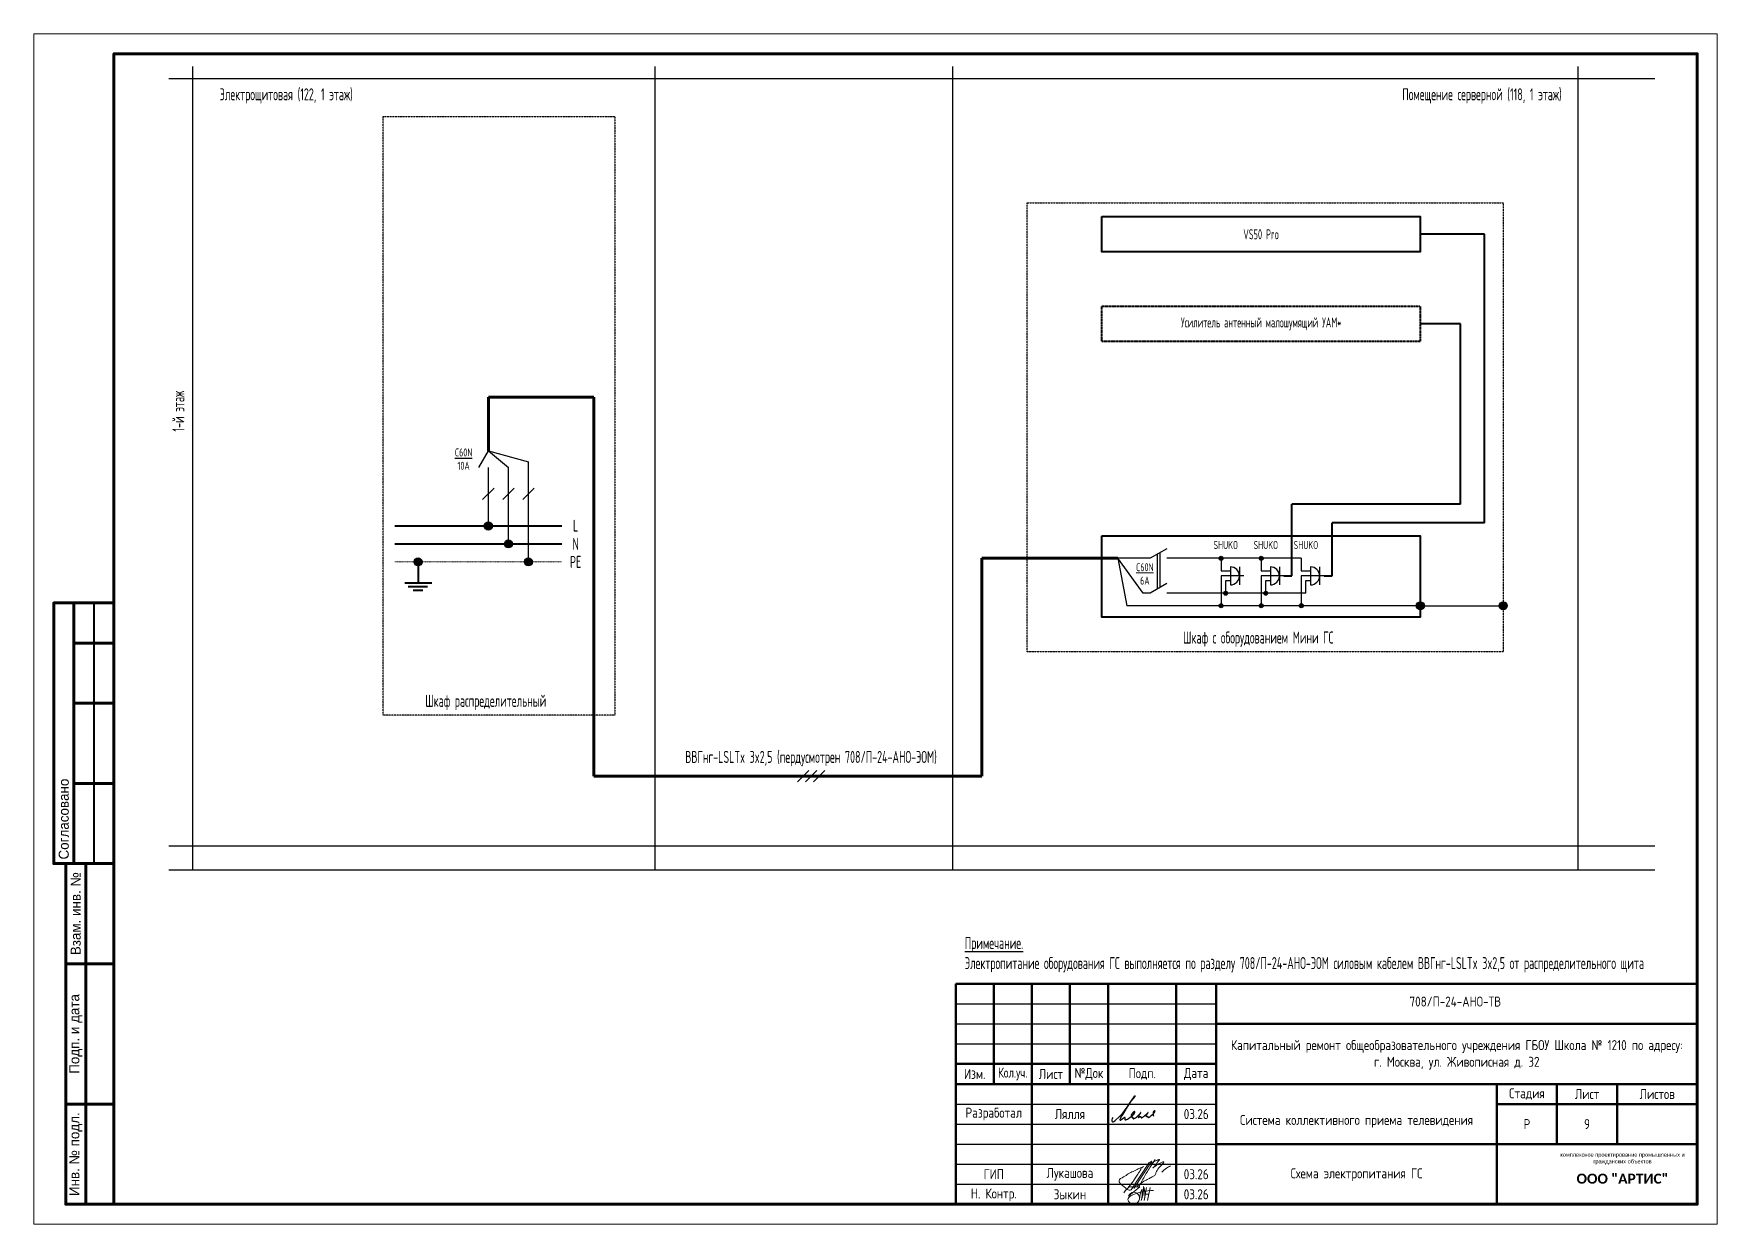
# Model space of a CAD drawing. Header units: millimetres. Extents: x -259793 to 503324, y -44556 to 93494.
# Drawn here: x 93649 to 135649, y 62054 to 91754 of the extents above; entities that cross this region are included whole.
import ezdxf
from ezdxf.enums import TextEntityAlignment as Align

# ---------------------------------------------------------------- set-up
doc = ezdxf.new("R2010")
doc.units = ezdxf.units.MM
for name, pattern in [('DASHDOT', [25.4, 12.7, -6.35, 0, -6.35]), ('HIDDEN', [0.375, 0.25, -0.125]), ('штриховая2', [9.525, 6.35, -3.175])]:
    doc.linetypes.add(name, pattern=pattern)
for name, color, linetype in [('__НАДПИСИ', 7, 'Continuous'), ('СОТ', 7, 'Continuous'), ('стена', 20, 'Continuous')]:
    doc.layers.add(name, color=color, linetype=linetype)
for name, color, linetype, lineweight in [('__ФОРМАТ', 7, 'Continuous', 40), ('Text', 7, 'Continuous', 15), ('Оборудование', 8, 'Continuous', 18), ('Подписи', 7, 'Continuous', 13)]:
    doc.layers.add(name, color=color, linetype=linetype, lineweight=lineweight)
doc.layers.add('Границы листа', color=7, linetype='Continuous', lineweight=0, plot=False)
doc.layers.add('ОФ_подписи', color=5, linetype='Continuous', lineweight=13, true_color=0x0000ff)
doc.styles.add('GOST 2.304 type A', font='', dxfattribs={"height": 250})
doc.styles.add('ISOCPEUR', font='isocpeur.ttf', dxfattribs={"width": 0.9, "height": 350})
doc.styles.add('Mipgost_5', font='', dxfattribs={"height": 250})
doc.styles.add('RubezhCAD', font='', dxfattribs={"oblique": 10})
doc.styles.get("Standard").update_dxf_attribs({"font": ''})
doc.styles.add('TEXT', font='', dxfattribs={"width": 0.75})
doc.styles.add('ГОСТ 2.304', font='')
doc.styles.get('GOST 2.304 type A').set_extended_font_data('GOST 2.304 type A')
doc.styles.get('Mipgost_5').set_extended_font_data('Mipgost')
doc.styles.get('RubezhCAD').set_extended_font_data('GOST type A')
doc.styles.get('Standard').set_extended_font_data('GOST type B')
doc.styles.get('TEXT').set_extended_font_data('GOST type A')
doc.styles.get('ГОСТ 2.304').set_extended_font_data('GOST 2.304 type A')

# ---------------------------------------------------------------- blocks, each defined once
blk = doc.blocks.new('*U1082')
for p, q in [((5, 155), (5, 90)), ((15, 155), (15, 90))]:
    blk.add_line(p, q)
at = {"lineweight": -2}
for p, q in [((10, 155), (10, 90)), ((10, 145), (20, 145)), ((10, 130), (20, 130)), ((10, 110), (20, 110)), ((13, 90), (13, 5)), ((8, 65), (20, 65)), ((8, 30), (20, 30))]:
    blk.add_line(p, q, dxfattribs=at)
blk.add_lwpolyline([(20, 5), (415, 5), (415, 292), (20, 292)], close=True, dxfattribs=at)
for points in [[(20, 155), (5, 155), (5, 90), (8, 90)], [(20, 5), (8, 5), (8, 90), (20, 90)]]:
    blk.add_lwpolyline(points, dxfattribs=at)
at = {"layer": 'Границы листа'}
blk.add_lwpolyline([(420, 0), (0, 0), (0, 297), (420, 297)], close=True, dxfattribs=at)
at = {"lineweight": 30, "style": 'Mipgost_5'}
blk.add_text('Согласовано', height=2.5, rotation=90, dxfattribs=at).set_placement((7.5, 91), align=Align.MIDDLE_LEFT)
for s, p in [('Взам. инв. №', (10.5, 77.5)), ('Подп. и дата', (10.5, 47.5)), ('Инв. № подл.', (10.5, 17.5))]:
    blk.add_text(s, height=2.5, rotation=90, dxfattribs=at).set_placement(p, align=Align.MIDDLE)
at = {"lineweight": 13, "oblique": 10, "flags": 8}
blk.add_attdef('ФОРМАТ', (380.94, 1.12), '', height=3, dxfattribs=at)
blk = doc.blocks.new('П_Зыкин')
at = {"layer": 'ОФ_подписи', "color": 5, "ltscale": 100, "transparency": 33554687}
for p, q in [((142, 249), (62, -174)), ((102, 37), (218, 37)), ((258, 249), (178, -174))]:
    blk.add_line(p, q, dxfattribs=at)
blk.add_lwpolyline([(-462, 273), (-74, 273), (-446, -30)], dxfattribs=at)
for centre, radius, start, end in [((-271, -94), 186, 314.2393, 159.9348), ((345, -1372), 1523, 88.8758, 117.8788), ((1109, -252), 1204, 158.7593, 174.231), ((-1024, 224), 1068, 337.8144, 2.8859), ((-849, 72), 852, 342.8308, 7.4815), ((-9, 182), 4.48, 8.9691, 155.6551), ((-643, 22), 732, 344.4555, 20.462), ((-318, -169), 151, 108.7568, 173.4251), ((-287, -115), 185, 191.5358, 322.3512)]:
    blk.add_arc(centre, radius, start, end, dxfattribs=at)
blk = doc.blocks.new('П_Лукашова')
at = {"layer": 'ОФ_подписи', "color": 5}
for p, q in [((221, 339), (-221, -339)), ((286, 371), (-156, -307)), ((283, 370), (218, 338))]:
    blk.add_line(p, q, dxfattribs=at)
for points in [[(221, 301), (344, 360), (434, 401), (475, 416), (464, 395), (420, 336), (342, 232), (310, 203), (337, 221), (420, 283), (490, 322), (558, 352), (576, 358), (491, 240), (403, 113), (374, 49), (360, 20)], [(-221, -339), (-276, -344), (-368, -289), (-446, -221), (-505, -166), (-522, -116), (-412, -16), (-295, 56), (-173, 120), (-49, 179), (33, 216), (87, 237), (52, 221), (11, 167), (-59, 51), (-126, -52), (-177, -132), (-256, -231), (-409, -409)], [(360, 20), (294, -18), (203, -65), (91, -124), (-73, -248)], [(366, 415), (236, 213), (85, -37), (-50, -300)], [(530, 102), (646, 199), (748, 254)]]:
    blk.add_spline(points, degree=3, dxfattribs=at)
blk = doc.blocks.new('штамп')
at = {"layer": '__ФОРМАТ', "linetype": 'Continuous', "lineweight": 50}
for p, q in [((531929, 45357), (531929, 50857)), ((531929, 50857), (550429, 50857)), ((532879, 48357), (532879, 50857)), ((533829, 45357), (533829, 50857)), ((534779, 48357), (534779, 50857)), ((535729, 45357), (535729, 50857)), ((537429, 45357), (537429, 50857)), ((538429, 45357), (538429, 50857)), ((550429, 45357), (550429, 50857)), ((538429, 49857), (550429, 49857)), ((531929, 48857), (538429, 48857)), ((531929, 48357), (550429, 48357)), ((545429, 45357), (545429, 48357)), ((546929, 46857), (546929, 48357)), ((548429, 46857), (548429, 48357)), ((545429, 47857), (550429, 47857)), ((538429, 46857), (550429, 46857)), ((531929, 45357), (550429, 45357))]:
    blk.add_line(p, q, dxfattribs=at)
at = {"layer": '__ФОРМАТ', "linetype": 'Continuous', "lineweight": -2}
for p, q in [((531929, 50357), (538429, 50357)), ((531929, 49857), (538429, 49857)), ((531929, 49357), (538429, 49357)), ((531929, 48857), (538429, 48857)), ((531929, 47857), (538429, 47857)), ((531929, 47357), (538429, 47357)), ((531929, 46857), (538429, 46857)), ((538429, 46857), (550429, 46857)), ((531929, 46357), (538429, 46357)), ((531929, 45857), (538429, 45857))]:
    blk.add_line(p, q, dxfattribs=at)
at = {"layer": 'Подписи', "color": 5, "lineweight": 25}
blk.add_lwpolyline([(535847, 47525), (535833, 47500), (535823, 47461), (535824, 47440), (535829, 47423), (535840, 47414), (535857, 47413), (535876, 47421), (535897, 47435), (535917, 47454), (536005, 47539), (536088, 47624), (536142, 47690), (536203, 47776), (536266, 47874), (536323, 47953), (536362, 48009), (536395, 48059), (536405, 48060), (536397, 48045), (536295, 47925), (536205, 47790), (536095, 47603), (536059, 47544), (536038, 47506), (536029, 47485), (536027, 47473), (536027, 47462), (536031, 47457), (536037, 47454), (536045, 47456), (536057, 47466), (536072, 47479), (536107, 47506), (536133, 47525), (536147, 47532), (536152, 47532), (536153, 47529), (536150, 47520), (536147, 47504), (536146, 47491), (536148, 47479), (536150, 47471), (536157, 47465), (536166, 47462), (536178, 47464), (536189, 47469), (536215, 47480), (536240, 47498), (536281, 47529), (536306, 47550), (536324, 47567), (536342, 47582), (536372, 47609), (536388, 47629), (536397, 47646), (536399, 47657), (536398, 47666), (536393, 47671), (536383, 47671), (536372, 47667), (536356, 47653), (536336, 47632), (536323, 47612), (536313, 47599), (536309, 47587), (536310, 47579), (536315, 47575), (536326, 47579), (536335, 47585), (536344, 47592), (536348, 47595), (536352, 47596), (536354, 47595), (536355, 47592), (536349, 47583), (536342, 47575), (536334, 47561), (536326, 47547), (536322, 47538), (536320, 47531), (536321, 47523), (536325, 47519), (536328, 47519), (536333, 47524), (536338, 47527), (536344, 47526), (536346, 47520), (536351, 47508), (536355, 47498), (536359, 47493), (536366, 47491), (536375, 47491), (536385, 47497), (536412, 47513), (536436, 47532), (536466, 47559), (536491, 47583), (536517, 47607), (536529, 47621), (536545, 47642), (536547, 47643), (536546, 47644), (536543, 47644), (536541, 47642), (536538, 47637), (536499, 47577), (536491, 47558), (536482, 47544), (536480, 47535), (536479, 47529), (536481, 47524), (536483, 47522), (536489, 47523), (536494, 47526), (536502, 47532), (536512, 47539), (536522, 47544), (536530, 47548), (536541, 47549), (536547, 47546), (536550, 47541), (536551, 47531), (536552, 47525), (536553, 47521), (536558, 47517), (536562, 47515), (536568, 47515), (536575, 47517), (536583, 47523), (536596, 47533), (536617, 47547), (536636, 47561), (536659, 47583), (536688, 47609), (536702, 47620), (536713, 47630), (536721, 47636), (536727, 47641), (536727, 47643), (536726, 47644), (536723, 47643), (536720, 47638), (536715, 47629), (536693, 47594), (536681, 47575), (536676, 47566), (536674, 47557), (536677, 47551), (536679, 47547), (536684, 47546), (536689, 47549), (536695, 47552), (536700, 47554), (536709, 47554), (536716, 47551), (536717, 47545), (536719, 47535), (536721, 47527), (536725, 47524), (536731, 47520), (536741, 47523), (536747, 47528), (536757, 47534), (536779, 47550), (536809, 47572), (536842, 47600), (536865, 47623), (536880, 47642), (536895, 47664), (536899, 47675), (536901, 47684), (536898, 47689), (536891, 47693), (536881, 47689), (536873, 47682), (536862, 47668), (536856, 47654), (536855, 47638), (536856, 47622), (536856, 47598), (536858, 47583), (536860, 47572), (536864, 47560), (536871, 47551)], dxfattribs=at)
at = {"layer": 'ОФ_подписи'}
for name, p, xscale, yscale, zscale in [('П_Лукашова', (536533, 46057), 1.010226427429054, 1.010226427429054, 1.010226427429054), ('П_Зыкин', (536581, 45585), 0.7621923841183493, 0.7621923841183493, 0.7621923841183493)]:
    blk.add_blockref(name, p, dxfattribs=dict(at, xscale=xscale, yscale=yscale, zscale=zscale))
at = {"transparency": 33554687, "attachment_point": 5, "style": 'ГОСТ 2.304'}
for s, insert, char_height, width in [('{\\fArial|b0|i0|c204|p34;комплексное проектирование промышленных и гражданских объектов}', (548563, 46495), 100, 3372.21), ('{\\fCorbel Light|b1|i0|c204|p34;ООО "АРТИС"}', (548563, 45995), 250, 4171.2)]:
    blk.add_mtext(s, dxfattribs=dict(at, insert=insert, char_height=char_height, width=width))
at = {"layer": '__НАДПИСИ', "lineweight": 9, "ltscale": 2, "style": 'ISOCPEUR', "flags": 1}
blk.add_attdef('NOTATION', (548864, 51134), '', height=250, dxfattribs=at)
at = {"layer": '__НАДПИСИ', "lineweight": 9, "ltscale": 2, "style": 'RubezhCAD', "oblique": 10}
blk.add_attdef('SHEET', text='', height=250, dxfattribs=at).set_placement((547679, 47357), align=Align.MIDDLE_CENTER)
at = {"layer": '__ФОРМАТ', "color": 7, "linetype": 'Continuous', "lineweight": 20, "char_height": 250, "attachment_point": 5, "style": 'GOST 2.304 type A'}
for s, insert, width in [('Капитальный ремонт общеобразовательного учреждения ГБОУ Школа № 1210 по адресу:      \\Pг. Москва, ул. Живописная д. 32', (544429, 49085), 12000), ('\\pi-7.5,l7.5,t7.5;{\\W0.9;\\C256;Кол.уч.}', (533354, 48607), 950), ('Система коллективного приема телевидения ', (541929, 47427), 7000)]:
    blk.add_mtext(s, dxfattribs=dict(at, insert=insert, width=width))
at = {"layer": '__ФОРМАТ', "color": 7, "linetype": 'Continuous', "lineweight": 20, "char_height": 250, "attachment_point": 5, "line_spacing_factor": 1.2, "style": 'GOST 2.304 type A'}
for s, insert, width in [('\\pi-7.5,l7.5,t7.5;{\\C256;Изм.}', (532404, 48607), 950), ('\\pi-7.5,l7.5,t7.5;{\\C256;Лист}', (534304, 48607), 950), ('\\pi-7.5,l7.5,t7.5;{\\C256;№Док}', (535254, 48607), 950), ('\\pi-7.5,l7.5,t7.5;{\\C256;Подп.}', (536584, 48607), 1710.72), ('\\pi-7.5,l7.5,t7.5;{\\C256;Дата}', (537929, 48607), 1000), ('\\pi-7.5,l7.5,t7.5;{\\C256;Стадия}', (546179, 48107), 1500), ('\\pi-7.5,l7.5,t7.5;{\\C256;Лист}', (547679, 48107), 1500), ('\\pi-7.5,l7.5,t7.5;{\\C256;Листов}', (549429, 48107), 2000), ('\\pi-7.5,l7.5,t7.5;{\\C256;Разработал}', (532879, 47607), 1900), ('{\\C256;Лялля}', (534779, 47607), 1900), ('{\\C256;03.26}', (537929, 47607), 1000), ('\\pi-750,l750,t750;{\\C256;Р}', (546179, 47357), 1500), ('\\pi-7.5,l7.5,t7.5;{\\C256;ГИП}', (532879, 46107), 1900), ('{\\C256;Лукашова}', (534779, 46107), 1900), ('{\\C256;03.26}', (537929, 46107), 1000), ('{\\C256;Н. Контр. }', (532879, 45592), 1900), ('\\pi-750,l750,t750;{\\C256;Зыкин}', (534779, 45607), 1900), ('{\\C256;03.26}', (537929, 45607), 1000)]:
    blk.add_mtext(s, dxfattribs=dict(at, insert=insert, width=width))
at = {"layer": 'стена', "color": 18, "true_color": 0x000000, "insert": (543249, 50539), "char_height": 250, "width": 3851.47, "attachment_point": 1, "style": 'GOST 2.304 type A'}
blk.add_mtext('708/П-24-АНО-ТВ', dxfattribs=at)

msp = doc.modelspace()

# ---------------------------------------------------------------- hatches: boundary and pattern name
h = msp.add_hatch(color=256)
h.dxf.hatch_style = 1
edge = h.paths.add_edge_path()
edge.add_arc((104990.47824, 79473.37173), 100, 0, 360)
h = msp.add_hatch(color=256)
h.dxf.hatch_style = 1
edge = h.paths.add_edge_path()
edge.add_arc((105490.47824, 79025.84831), 100, 0, 360)
h = msp.add_hatch(color=256)
h.dxf.hatch_style = 1
edge = h.paths.add_edge_path()
edge.add_arc((103238.09692, 78578.32489), 100, 0, 360)
h = msp.add_hatch(color=256)
h.dxf.hatch_style = 1
edge = h.paths.add_edge_path()
edge.add_arc((105990.47824, 78578.32489), 100, 0, 360)
h = msp.add_hatch(color=256)
h.dxf.hatch_style = 1
edge = h.paths.add_edge_path()
edge.add_arc((123269.8835, 78667.01295), 50, 0, 360)
h = msp.add_hatch(color=256)
h.dxf.hatch_style = 1
edge = h.paths.add_edge_path()
edge.add_arc((124269.8835, 78667.01295), 50, 0, 360)
h = msp.add_hatch(color=256)
h.dxf.hatch_style = 1
edge = h.paths.add_edge_path()
edge.add_arc((123385.22354, 77796.68509), 50, 0, 360)
h = msp.add_hatch(color=256)
h.dxf.hatch_style = 1
edge = h.paths.add_edge_path()
edge.add_arc((124385.22354, 77796.68509), 50, 0, 360)
h = msp.add_hatch(color=256)
h.dxf.hatch_style = 1
edge = h.paths.add_edge_path()
edge.add_arc((123269.8835, 77483.96753), 50, 0, 360)
h = msp.add_hatch(color=256)
h.dxf.hatch_style = 1
edge = h.paths.add_edge_path()
edge.add_arc((124269.8835, 77483.96753), 50, 0, 360)
h = msp.add_hatch(color=256)
h.dxf.hatch_style = 1
edge = h.paths.add_edge_path()
edge.add_arc((125269.8835, 77483.96753), 50, 0, 360)
h = msp.add_hatch(color=256)
h.dxf.hatch_style = 1
edge = h.paths.add_edge_path()
edge.add_arc((128239.88179, 77483.96753), 100, 0, 360)
h = msp.add_hatch(color=256)
h.dxf.hatch_style = 1
edge = h.paths.add_edge_path()
edge.add_arc((130306.67223, 77483.96753), 100, 0, 360)

# ---------------------------------------------------------------- linework, layer by layer
for p, q in [((97609.00714, 90937.63753), (97609.00714, 70896.73451)), ((109141.90505, 90937.63753), (109141.90505, 70896.73451)), ((116565.86925, 90937.63753), (116565.86925, 70896.73451)), ((132171.34407, 90937.63753), (132171.34407, 70896.73451)), ((97021.14731, 90637.63753), (134090.46376, 90637.63753)), ((121673.56667, 78767.52629), (121673.56667, 77897.19843)), ((121740.23334, 78806.01631), (121740.23334, 77935.68845)), ((128239.88179, 77483.96753), (130306.67223, 77483.96753)), ((97021.14731, 71496.83801), (134090.46376, 71496.83801)), ((97021.14731, 70896.73451), (134090.46376, 70896.73451))]:
    msp.add_line(p, q)
at = {"lineweight": 40}
for p, q in [((129839.88179, 86750.10348), (128239.88179, 86750.10348)), ((129839.88179, 79552.97145), (129839.88179, 86750.10348)), ((129239.88179, 84516.22514), (128239.88179, 84516.22514)), ((129239.88179, 80016.08205), (129239.88179, 84516.22514)), ((129239.88179, 80016.08205), (125038.51317, 80016.08205)), ((125038.51317, 78229.63467), (125038.51317, 80016.08205)), ((129839.88179, 79552.97145), (126038.51317, 79552.97145)), ((126038.51317, 78229.63467), (126038.51317, 79552.97145)), ((124838.51317, 78229.63467), (125038.51317, 78229.63467)), ((125838.51317, 78229.63467), (126038.51317, 78229.63467))]:
    msp.add_line(p, q, dxfattribs=at)
at = {"lineweight": 70, "ltscale": 0.25}
for p, q in [((104990.47824, 82687.82516), (107620.49056, 82687.82516)), ((104990.47824, 81349.45842), (104990.47824, 82687.82516)), ((107620.49056, 82687.82516), (107620.49056, 73231.09443)), ((117304.7037, 78667.01295), (117304.7037, 73231.09443)), ((107620.49056, 73231.09443), (117304.7037, 73231.09443))]:
    msp.add_line(p, q, dxfattribs=at)
at = {"lineweight": 30, "ltscale": 0.25}
for p, q in [((104750.96153, 80934.60332), (104990.47824, 81349.45842)), ((104990.47824, 81349.45842), (105490.47824, 80934.60332)), ((104990.47824, 79473.37173), (104990.47824, 80934.60332)), ((105490.47824, 79025.84831), (105490.47824, 80934.60332)), ((104849.05688, 80133.75075), (105131.89959, 80416.59346)), ((105349.05688, 80133.75075), (105631.89959, 80416.59346)), ((105849.05688, 80133.75075), (106131.89959, 80416.59346)), ((112699.64731, 73089.67307), (112982.49002, 73372.51578)), ((112899.64731, 73089.67307), (113182.49002, 73372.51578)), ((113099.64731, 73089.67307), (113382.49002, 73372.51578))]:
    msp.add_line(p, q, dxfattribs=at)
at = {"ltscale": 0.25}
for p in [(104990.47824, 81349.45842), (105990.47824, 78578.32489)]:
    msp.add_line(p, (105990.47824, 81076.97248), dxfattribs=at)
at = {"linetype": 'DASHDOT', "lineweight": 20, "ltscale": 0.25}
msp.add_line((102659.61727, 78578.32489), (106827.6146, 78578.32489), dxfattribs=at)
at = {"lineweight": 40, "ltscale": 0.25}
for p, q in [((103238.09692, 78578.32489), (103238.09692, 78059.39003)), ((103584.93581, 78051.07003), (102905.13157, 78051.07003)), ((103476.72213, 77956.77678), (102991.14753, 77956.77678)), ((103357.40947, 77862.48352), (103116.00957, 77862.48352))]:
    msp.add_line(p, q, dxfattribs=at)
at = {"lineweight": 30}
for p, q in [((120697.39763, 78667.01295), (120919.08169, 77483.96753)), ((127020.47338, 77483.96753), (120919.08169, 77483.96753)), ((128239.88179, 77483.96753), (127020.47338, 77483.96753))]:
    msp.add_line(p, q, dxfattribs=at)
at = {"lineweight": 40, "ltscale": 5}
for points in [[(120297.33152, 87190.07024), (128239.88179, 87190.07024), (128239.88179, 86310.13672), (120297.33152, 86310.13672)], [(120297.33152, 79226.40634), (128239.88179, 79226.40634), (128239.88179, 77198.7702), (120297.33152, 77198.7702)]]:
    msp.add_lwpolyline(points, close=True, dxfattribs=at)
at = {"linetype": 'HIDDEN', "lineweight": 40, "ltscale": 10}
msp.add_lwpolyline([(120297.33152, 84956.1919), (128239.88179, 84956.1919), (128239.88179, 84076.25838), (120297.33152, 84076.25838)], close=True, dxfattribs=at)
at = {"lineweight": 40, "ltscale": 0.25}
msp.add_lwpolyline([(102659.61727, 79473.37173), (106827.6146, 79473.37173)], dxfattribs=at)
at = {"lineweight": 40, "ltscale": 0.5}
msp.add_lwpolyline([(102659.61727, 79025.84831), (106827.6146, 79025.84831)], dxfattribs=at)
at = {"lineweight": 30}
for points in [[(123838.51317, 78229.63467), (123269.8835, 78229.63467), (123269.8835, 77483.96753)], [(124838.51317, 78229.63467), (124269.8835, 78229.63467), (124269.8835, 77483.96753)], [(125838.51317, 78229.63467), (125269.8835, 78229.63467), (125269.8835, 77483.96753)]]:
    msp.add_lwpolyline(points, dxfattribs=at)
for centre, radius in [((104990.47824, 79473.37173), 100), ((105490.47824, 79025.84831), 100), ((103238.09692, 78578.32489), 100), ((105990.47824, 78578.32489), 100), ((123269.8835, 78667.01295), 50), ((124269.8835, 78667.01295), 50), ((123385.22354, 77796.68509), 50), ((124385.22354, 77796.68509), 50), ((123269.8835, 77483.96753), 50), ((124269.8835, 77483.96753), 50), ((125269.8835, 77483.96753), 50), ((128239.88179, 77483.96753), 100), ((130306.67223, 77483.96753), 100)]:
    msp.add_circle(centre, radius)
at = {"layer": 'Оборудование', "lineweight": 70, "ltscale": 0.25}
msp.add_line((120697.39763, 78667.01295), (117304.7037, 78667.01295), dxfattribs=at)
at = {"layer": 'Оборудование', "lineweight": 30, "ltscale": 0.25}
for p, q in [((121499.47245, 78667.01295), (120697.39763, 78667.01295)), ((121327.16936, 77796.68509), (120697.39763, 78667.01295)), ((121914.32755, 78906.52965), (121499.47245, 78667.01295)), ((125269.8835, 78667.01295), (121914.32755, 78667.01295)), ((121499.47245, 77796.68509), (121327.16936, 77796.68509)), ((121914.32755, 78036.20179), (121499.47245, 77796.68509)), ((125385.22354, 77796.68509), (121914.32755, 77796.68509))]:
    msp.add_line(p, q, dxfattribs=at)
at = {"layer": 'Оборудование', "lineweight": 25, "ltscale": 0.25}
for p, q in [((123501.99678, 78453.97893), (123501.99678, 78005.29042)), ((124501.99678, 78453.97893), (124501.99678, 78005.29042)), ((125501.99678, 78453.97893), (125501.99678, 78005.29042))]:
    msp.add_line(p, q, dxfattribs=at)
at = {"layer": 'Оборудование', "lineweight": 25}
for p, q in [((123726.34104, 78453.97893), (123726.34104, 78005.29042)), ((124726.34104, 78453.97893), (124726.34104, 78005.29042)), ((125726.34104, 78453.97893), (125726.34104, 78005.29042))]:
    msp.add_line(p, q, dxfattribs=at)
at = {"layer": 'Оборудование', "linetype": 'штриховая2', "lineweight": 30}
msp.add_lwpolyline([(102369.94007, 89690.7129), (108142.19627, 89690.7129), (108142.19627, 74756.76293), (102369.94007, 74756.76293), (102369.94007, 89690.7129)], dxfattribs=at)
msp.add_lwpolyline([(118430.54108, 87530.48355), (130306.67223, 87530.48355), (130306.67223, 76335.35156), (118430.54108, 76335.35156)], close=True, dxfattribs=at)
at = {"layer": 'Оборудование', "lineweight": 30, "ltscale": 0.25}
for points in [[(123269.8835, 78667.01295), (123269.8835, 78358.72407), (123501.99678, 78358.72407)], [(124269.8835, 78667.01295), (124269.8835, 78358.72407), (124501.99678, 78358.72407)], [(125269.8835, 78667.01295), (125269.8835, 78358.72407), (125501.99678, 78358.72407)], [(123385.22354, 77796.68509), (123385.22354, 78110.58854), (123501.99678, 78110.58854)], [(124385.22354, 77796.68509), (124385.22354, 78110.58854), (124501.99678, 78110.58854)], [(125385.22354, 77796.68509), (125385.22354, 78110.58854), (125501.99678, 78110.58854)]]:
    msp.add_lwpolyline(points, dxfattribs=at)
at = {"layer": 'Оборудование', "lineweight": 25}
for centre in [(123501.99678, 78229.63467), (124501.99678, 78229.63467), (125501.99678, 78229.63467)]:
    msp.add_arc(centre, 224.34426, 270, 90, dxfattribs=at)

# ---------------------------------------------------------------- block references
at = {"layer": '__ФОРМАТ', "lineweight": 60, "xscale": 99.9999999999996, "yscale": 99.9999999999996, "zscale": 99.9999999999996}
msp.add_blockref('*U1082', (93648.62441, 62054.03638), dxfattribs=at)
at = {"layer": 'СОТ'}
msp.add_blockref('штамп', (-415279.9994, 17196.99972), dxfattribs=at)

# ---------------------------------------------------------------- texts
at = {"attachment_point": 5, "style": 'TEXT'}
for s, insert, char_height in [('{\\LC60N}\\P10А\\P', (104373.30356, 81142.03087), 200), ('L', (107168.22131, 79483.1126), 300), ('N', (107168.22131, 79025.84831), 300), ('PE', (107168.22131, 78578.32489), 300), ('ВВГнг-LSLTx 3x2,5 (пердусмотрен 708/П-24-АНО-ЭОМ)', (113041.06866, 73671.77874), 300)]:
    msp.add_mtext(s, dxfattribs=dict(at, insert=insert, char_height=char_height))
at = {"char_height": 300, "style": 'TEXT'}
for s, insert, width, attachment_point in [('Шкаф распределительный  ', (104926.348, 75262.49651), 4745.4204941, 2), ('{\\LПримечание.}\\PЭлектропитание оборудования ГС выполняется по разделу 708/П-24-АНО-ЭОМ силовым кабелем ВВГнг-LSLTx 3x2,5 от распределительного щита', (116877.1293, 68780.37729), 18658.5610692, 4)]:
    msp.add_mtext(s, dxfattribs=dict(at, insert=insert, width=width, attachment_point=attachment_point))
at = {"layer": 'Text', "attachment_point": 5, "style": 'TEXT'}
for s, insert, char_height in [('Электрощитовая (122, 1 этаж)', (99947.9998, 90201.13768), 300), ('Помещение серверной (118, 1 этаж)', (129777.5734, 90201.13768), 300), ('SHUKO\\P', (123385.22354, 78998.9315), 200), ('SHUKO\\P', (124385.22354, 78998.9315), 200), ('SHUKO\\P', (125385.22354, 78998.9315), 200), ('{\\LC60N}\\P6А', (121367.70716, 78278.51595), 200), ('Шкаф с оборудованием Мини ГС\\P', (124197.14313, 76650.65773), 300)]:
    msp.add_mtext(s, dxfattribs=dict(at, insert=insert, char_height=char_height))
at = {"layer": 'Text', "char_height": 250, "width": 7942.550271, "attachment_point": 5, "style": 'TEXT'}
for s, insert in [('VS50 Pro', (124268.60666, 86750.10348)), ('Усилитель антенный малошумящий УАМ*', (124268.60666, 84516.22514))]:
    msp.add_mtext(s, dxfattribs=dict(at, insert=insert))
at = {"layer": 'Text', "insert": (97257.9794, 82336.71287), "char_height": 300, "attachment_point": 5, "rotation": 90, "style": 'TEXT'}
msp.add_mtext('1-й этаж\\P', dxfattribs=at)
at = {"layer": 'СОТ', "char_height": 250, "attachment_point": 5, "style": 'GOST 2.304 type A'}
for s, insert, width in [('9', (132398.62441, 64554.03638), 1500), ('Схема электропитания ГС', (126648.62441, 63292.34831), 7000)]:
    msp.add_mtext(s, dxfattribs=dict(at, insert=insert, width=width))

doc.saveas('drawing.dxf')
